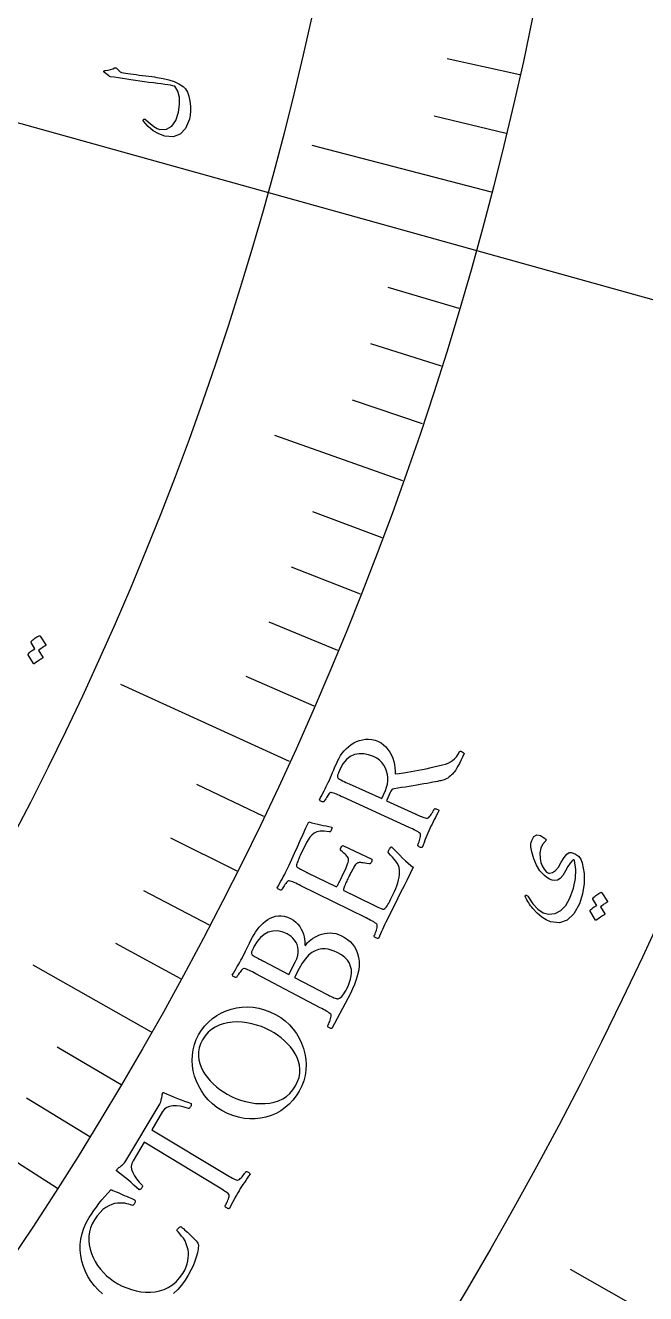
# Model space of a CAD drawing. Header units: millimetres. Extents: x -83 to 83, y -82 to 91.
# Drawn here: x 46.43 to 56.37, y -31.64 to -11.32 of the extents above; entities that cross this region are included whole.
import ezdxf

# ---------------------------------------------------------------- set-up
doc = ezdxf.new("R2010")
doc.units = ezdxf.units.MM
for name, color, linetype in [('CUT_OUTER', 1, 'Continuous'), ('ENGRAVE', 7, 'Continuous'), ('ENGRAVE_FINE', 8, 'Continuous'), ('TEXT', 5, 'Continuous')]:
    doc.layers.add(name, color=color, linetype=linetype)

msp = doc.modelspace()

# ---------------------------------------------------------------- linework, layer by layer
at = {"layer": 'CUT_OUTER'}
msp.add_arc((0, 0), 82.5, 179.648438, 0, dxfattribs=at)
at = {"layer": 'ENGRAVE'}
for points in [[(53.649, -14.9294), (44.1114, -12.2753)], [(53.9001, -13.9957), (51.0254, -13.2492)], [(63.1866, -17.5835), (53.649, -14.9294)], [(52.4818, -18.6215), (50.4292, -17.8932)], [(50.6618, -23.1188), (47.9599, -21.8858)], [(48.451, -27.4517), (46.5561, -26.378)], [(57.0646, -32.332), (55.1696, -31.2583)]]:
    msp.add_lwpolyline(points, dxfattribs=at)
for radius in [80.85, 80.85, 78.6844, 74.6625, 74.6625, 71.4862, 65.5875, 65.5875, 62.1225, 55.6875, 55.6875, 52.2225]:
    msp.add_circle((0, 0), radius, dxfattribs=at)
at = {"layer": 'ENGRAVE_FINE'}
for points in [[(54.3532, -12.1174), (53.1936, -11.8589)], [(54.1348, -13.0582), (52.98, -12.7797)], [(53.3815, -15.8591), (52.2427, -15.5208)], [(53.0978, -16.7846), (51.965, -16.4265)], [(52.7979, -17.7055), (51.6715, -17.3277)], [(52.1496, -19.5324), (51.0371, -19.1157)], [(51.8015, -20.4379), (50.6964, -20.0018)], [(51.4374, -21.3376), (50.3401, -20.8824)], [(51.0575, -22.2313), (49.9682, -21.7571)], [(50.2505, -23.9996), (49.1785, -23.4876)], [(49.8237, -24.8736), (48.7608, -24.343)], [(49.3814, -25.7405), (48.3279, -25.1914)], [(48.9238, -26.5999), (47.8801, -26.0325)], [(47.9632, -28.2954), (46.94, -27.6918)], [(47.4604, -29.1309), (46.4479, -28.5095)], [(46.9427, -29.9579), (45.9413, -29.3188)]]:
    msp.add_lwpolyline(points, dxfattribs=at)
at = {"layer": 'TEXT'}
for points in [[(47.6969, -12.0805), (47.6922, -12.076), (47.6892, -12.0711), (47.6881, -12.0656), (47.6887, -12.0597), (47.6912, -12.0542), (47.6955, -12.0501), (47.7016, -12.0474), (47.7095, -12.0461), (47.7551, -12.0401), (47.7953, -12.0315), (47.8301, -12.0203), (47.8596, -12.0066), (47.8699, -12.003), (47.8805, -12.0038), (47.8914, -12.0093), (47.9026, -12.0193), (47.9077, -12.0252), (47.9126, -12.0308), (47.9174, -12.0361), (47.922, -12.0412), (47.9264, -12.0459), (47.9303, -12.0503), (47.9338, -12.0544), (47.937, -12.0582), (47.9428, -12.0646), (47.9503, -12.07), (47.9595, -12.0745), (47.9704, -12.0779), (48.0022, -12.0837), (48.0369, -12.0894), (48.0746, -12.0953), (48.1154, -12.1011), (48.1591, -12.1071), (48.2057, -12.1134), (48.2553, -12.1199), (48.3078, -12.1267), (48.3603, -12.1327), (48.4097, -12.1387), (48.4558, -12.1447), (48.4986, -12.1507), (48.5383, -12.1566), (48.5751, -12.1624), (48.6089, -12.1681), (48.6398, -12.1736), (48.7302, -12.1937), (48.8134, -12.2223), (48.8894, -12.2595), (48.9582, -12.3054), (48.996, -12.3428), (49.0267, -12.3937), (49.0504, -12.4581), (49.0669, -12.536), (49.076, -12.6183), (49.0778, -12.694), (49.0723, -12.7629), (49.0595, -12.8252), (48.9982, -12.9733), (48.9116, -13.0679), (48.8001, -13.1089), (48.6638, -13.0964), (48.5689, -13.0624), (48.4807, -13.0115), (48.3992, -12.9437), (48.3243, -12.8591), (48.3202, -12.8531), (48.3182, -12.8474), (48.3183, -12.8421), (48.3205, -12.837), (48.3241, -12.832), (48.3281, -12.8285), (48.3323, -12.8265), (48.3369, -12.826), (48.3434, -12.8266), (48.3493, -12.8284), (48.3546, -12.8315), (48.3594, -12.8358), (48.4289, -12.8984), (48.4898, -12.9451), (48.5422, -12.9758), (48.5861, -12.9906), (48.6903, -12.9861), (48.7748, -12.9388), (48.8395, -12.8486), (48.8841, -12.7155), (48.9025, -12.5898), (48.8986, -12.478), (48.8724, -12.3803), (48.824, -12.2967), (48.7921, -12.2901), (48.7546, -12.2833), (48.7116, -12.2761), (48.663, -12.2686), (48.6087, -12.2608), (48.5485, -12.2529), (48.4825, -12.2448), (48.4107, -12.2365), (48.3368, -12.2271), (48.2642, -12.2176), (48.1928, -12.2078), (48.1226, -12.1979), (48.0538, -12.1876), (47.9862, -12.177), (47.9199, -12.166), (47.855, -12.1546), (47.7918, -12.1461), (47.7849, -12.1439), (47.7786, -12.1413), (47.7729, -12.1381), (47.7678, -12.1343)], [(46.5203, -21.2101), (46.5192, -21.207), (46.5193, -21.2034), (46.5206, -21.1993), (46.5232, -21.1948), (46.5372, -21.1806), (46.5516, -21.1673), (46.5663, -21.1548), (46.5815, -21.1431), (46.5972, -21.1322), (46.6136, -21.122), (46.6307, -21.1125), (46.6484, -21.1037), (46.6532, -21.1026), (46.6574, -21.1031), (46.6612, -21.1052), (46.6645, -21.1089), (46.7558, -21.2505), (46.7564, -21.2535), (46.7549, -21.2569), (46.7512, -21.2605), (46.7453, -21.2645), (46.7404, -21.2669), (46.7333, -21.2711), (46.724, -21.2772), (46.7124, -21.2851), (46.6984, -21.2949), (46.6818, -21.3067), (46.6626, -21.3205), (46.6409, -21.3362), (46.7107, -21.4477), (46.7124, -21.4522), (46.7113, -21.4564), (46.7076, -21.4604), (46.7011, -21.4643), (46.6954, -21.4676), (46.6868, -21.4729), (46.6752, -21.4803), (46.6606, -21.4897), (46.643, -21.5013), (46.6221, -21.5154), (46.5981, -21.532), (46.5708, -21.551), (46.567, -21.5525), (46.5639, -21.5525), (46.5615, -21.551), (46.5599, -21.548), (46.4754, -21.4065), (46.4743, -21.4034), (46.4744, -21.3998), (46.4758, -21.3957), (46.4784, -21.3911), (46.4896, -21.3788), (46.5014, -21.3673), (46.5137, -21.3565), (46.5266, -21.3465), (46.5399, -21.3372), (46.5535, -21.3285), (46.5675, -21.3206), (46.5818, -21.3133)], [(51.4377, -23.1026), (51.4581, -23.062), (51.4822, -23.0222), (51.51, -22.9834), (51.5417, -22.9455), (51.5764, -22.9096), (51.6135, -22.8768), (51.653, -22.8471), (51.6949, -22.8204), (51.739, -22.7978), (51.7847, -22.7803), (51.8323, -22.7678), (51.8817, -22.7603), (51.9323, -22.7589), (51.9839, -22.7646), (52.0363, -22.7774), (52.0896, -22.7974), (52.1328, -22.8199), (52.1726, -22.8484), (52.209, -22.8827), (52.2421, -22.923), (52.2714, -22.9674), (52.2966, -23.0142), (52.3177, -23.0634), (52.3346, -23.1149), (52.3471, -23.1672), (52.3546, -23.2182), (52.3573, -23.2681), (52.3552, -23.3168), (52.4235, -23.308), (52.4893, -23.2988), (52.5526, -23.2892), (52.6134, -23.2792), (52.673, -23.2686), (52.7327, -23.2572), (52.7926, -23.245), (52.8525, -23.2321), (52.9142, -23.2183), (52.9791, -23.2035), (53.0473, -23.1878), (53.1187, -23.1711), (53.1643, -23.1582), (53.206, -23.1421), (53.2437, -23.1229), (53.2773, -23.1006), (53.3083, -23.0735), (53.3379, -23.0398), (53.3661, -22.9996), (53.3929, -22.9528), (53.401, -22.9513), (53.4104, -22.9527), (53.4213, -22.957), (53.4336, -22.9642), (53.4453, -22.972), (53.4541, -22.9783), (53.4603, -22.9831), (53.4637, -22.9863), (53.4369, -23.0468), (53.4113, -23.1015), (53.3868, -23.1503), (53.3635, -23.1933), (53.3417, -23.2305), (53.3219, -23.2617), (53.3041, -23.2871), (53.2882, -23.3066), (53.2762, -23.3182), (53.2615, -23.3318), (53.2443, -23.3473), (53.2246, -23.3648), (53.2014, -23.3821), (53.1741, -23.3972), (53.1426, -23.4101), (53.1069, -23.4207), (53.0901, -23.4244), (53.0672, -23.4293), (53.038, -23.4352), (53.0027, -23.4422), (52.9622, -23.45), (52.9176, -23.4583), (52.869, -23.467), (52.8164, -23.4762), (52.7608, -23.4858), (52.7034, -23.4956), (52.6441, -23.5057), (52.583, -23.516), (52.5213, -23.5262), (52.4604, -23.536), (52.4002, -23.5452), (52.3408, -23.554), (52.3219, -23.5603), (52.3048, -23.5728), (52.2895, -23.5914), (52.276, -23.6162), (52.2175, -23.7453), (52.6804, -23.9559), (52.6842, -23.9576), (52.688, -23.9593), (52.6919, -23.9611), (52.6957, -23.9628), (52.6995, -23.9645), (52.7033, -23.9663), (52.7071, -23.968), (52.7109, -23.9697), (52.7346, -23.9804), (52.7572, -23.9904), (52.7787, -23.9997), (52.7993, -24.0084), (52.8186, -24.0159), (52.8365, -24.0218), (52.8531, -24.0262), (52.8682, -24.0289), (52.8765, -24.0272), (52.8861, -24.0216), (52.8972, -24.0119), (52.9097, -23.9983), (52.9227, -23.9822), (52.9352, -23.965), (52.9471, -23.9469), (52.9586, -23.9277), (52.9688, -23.9095), (52.9771, -23.8943), (52.9834, -23.8821), (52.9879, -23.8729), (52.9955, -23.8722), (53.0046, -23.8732), (53.0153, -23.8758), (53.0276, -23.88), (53.0393, -23.8854), (53.0485, -23.8914), (53.0551, -23.8979), (53.0592, -23.9051), (53.0395, -23.9421), (53.0203, -23.9784), (53.0017, -24.014), (52.9835, -24.0488), (52.9657, -24.0836), (52.9481, -24.119), (52.9307, -24.1552), (52.9136, -24.192), (52.8974, -24.2282), (52.8814, -24.2649), (52.8658, -24.3021), (52.8504, -24.3398), (52.8352, -24.378), (52.82, -24.4166), (52.8048, -24.4556), (52.7895, -24.4949), (52.7814, -24.4965), (52.7721, -24.4958), (52.7616, -24.4928), (52.7499, -24.4874), (52.7386, -24.4809), (52.7296, -24.4745), (52.7229, -24.4682), (52.7185, -24.462), (52.7226, -24.4526), (52.7276, -24.4398), (52.7337, -24.4236), (52.7408, -24.404), (52.7478, -24.3827), (52.7538, -24.3616), (52.7588, -24.3405), (52.7628, -24.3196), (52.7651, -24.3008), (52.7651, -24.2862), (52.7628, -24.2757), (52.7582, -24.2695), (52.744, -24.2574), (52.727, -24.2454), (52.7073, -24.2336), (52.6848, -24.2218), (52.6605, -24.2099), (52.6351, -24.1978), (52.6087, -24.1853), (52.5813, -24.1726), (51.5214, -23.6884), (51.4939, -23.6758), (51.467, -23.6638), (51.4409, -23.6522), (51.4155, -23.6412), (51.3914, -23.6316), (51.3692, -23.6241), (51.3488, -23.6188), (51.3304, -23.6156), (51.3217, -23.6157), (51.312, -23.6204), (51.3014, -23.6297), (51.2898, -23.6437), (51.2778, -23.6602), (51.2662, -23.6772), (51.2549, -23.6948), (51.2439, -23.7129), (51.234, -23.7299), (51.226, -23.7442), (51.2198, -23.7557), (51.2154, -23.7645), (51.2078, -23.7651), (51.1987, -23.764), (51.1881, -23.7612), (51.1759, -23.7567), (51.1642, -23.7512), (51.1551, -23.7452), (51.1485, -23.7386), (51.1444, -23.7316), (51.1629, -23.6953), (51.1813, -23.6595), (51.1996, -23.6242), (51.2178, -23.5894), (51.2357, -23.5549), (51.2531, -23.5203), (51.2698, -23.4856), (51.286, -23.4509), (51.3027, -23.4141), (51.3196, -23.3757), (51.3368, -23.3358), (51.3543, -23.2943), (51.3727, -23.2506), (51.3928, -23.2041), (51.4145, -23.1548), (51.4377, -23.1026)], [(52.0116, -23.0371), (51.9311, -23.0079), (51.8532, -22.9928), (51.7778, -22.9918), (51.7049, -23.0047), (51.6367, -23.0348), (51.575, -23.0851), (51.5198, -23.1557), (51.471, -23.2466), (51.4654, -23.2593), (51.4588, -23.2752), (51.4512, -23.2942), (51.4425, -23.3163), (51.4354, -23.3379), (51.4323, -23.3556), (51.4334, -23.3693), (51.4385, -23.3791), (51.4499, -23.3897), (51.4658, -23.4009), (51.4862, -23.4129), (51.511, -23.4256), (51.5382, -23.4386), (51.5656, -23.4516), (51.5932, -23.4644), (51.6211, -23.4772), (52.1411, -23.7106), (52.2007, -23.5792), (52.2194, -23.5304), (52.2319, -23.4802), (52.2383, -23.4286), (52.2386, -23.3757), (52.2327, -23.323), (52.2205, -23.2723), (52.202, -23.2237), (52.1773, -23.177), (52.146, -23.134), (52.108, -23.0963), (52.0632, -23.064), (52.0116, -23.0371)], [(50.6164, -24.8632), (50.6585, -24.7762), (50.7016, -24.6843), (50.7456, -24.5876), (50.7906, -24.4861), (50.8362, -24.3829), (50.8819, -24.2813), (50.9277, -24.1814), (50.9737, -24.083), (51.0226, -24.098), (51.0701, -24.1112), (51.1161, -24.1225), (51.1607, -24.132), (51.2048, -24.1408), (51.2494, -24.1503), (51.2945, -24.1603), (51.3401, -24.171), (51.3421, -24.1809), (51.3416, -24.1922), (51.3385, -24.205), (51.3328, -24.2192), (51.3249, -24.233), (51.3166, -24.242), (51.3078, -24.2462), (51.2986, -24.2457), (51.2205, -24.2355), (51.1541, -24.2358), (51.0994, -24.2464), (51.0564, -24.2675), (51.0209, -24.2965), (50.989, -24.331), (50.9606, -24.3709), (50.9358, -24.4163), (50.836, -24.6234), (50.8318, -24.6324), (50.8262, -24.6445), (50.8192, -24.6598), (50.811, -24.6782), (50.8024, -24.698), (50.7946, -24.7174), (50.7876, -24.7364), (50.7813, -24.7551), (50.7768, -24.7719), (50.775, -24.7855), (50.776, -24.7959), (50.7797, -24.803), (50.7916, -24.8129), (50.8057, -24.823), (50.8221, -24.8332), (50.8408, -24.8435), (50.8607, -24.854), (50.8811, -24.8644), (50.9019, -24.8748), (50.923, -24.8853), (50.9313, -24.8893), (50.9387, -24.8929), (50.9451, -24.8961), (50.9506, -24.8988), (51.4076, -25.1221), (51.4131, -25.1223), (51.4197, -25.1179), (51.4273, -25.1091), (51.4359, -25.0958), (51.4452, -25.0797), (51.4545, -25.0624), (51.464, -25.0441), (51.4737, -25.0247), (51.5353, -24.8974), (51.555, -24.856), (51.5716, -24.8191), (51.5852, -24.7867), (51.5959, -24.7588), (51.6035, -24.7345), (51.6079, -24.7127), (51.6092, -24.6934), (51.6073, -24.6767), (51.6025, -24.6613), (51.5948, -24.6461), (51.5844, -24.6312), (51.5711, -24.6164), (51.5549, -24.6008), (51.5357, -24.5834), (51.5136, -24.5642), (51.4884, -24.5432), (51.4821, -24.5364), (51.4799, -24.5269), (51.4816, -24.5148), (51.4873, -24.4999), (51.4947, -24.4864), (51.5027, -24.4758), (51.5111, -24.4682), (51.5201, -24.4635), (51.9846, -24.684), (51.986, -24.6924), (51.985, -24.7027), (51.9815, -24.7149), (51.9755, -24.7291), (51.9679, -24.7423), (51.9594, -24.7515), (51.9501, -24.7569), (51.9399, -24.7584), (51.903, -24.7512), (51.8714, -24.7455), (51.845, -24.7413), (51.8239, -24.7386), (51.8068, -24.7372), (51.7924, -24.7367), (51.7806, -24.737), (51.7715, -24.7382), (51.7638, -24.7403), (51.7564, -24.743), (51.7493, -24.7464), (51.7424, -24.7505), (51.7338, -24.7566), (51.724, -24.7671), (51.713, -24.7821), (51.7009, -24.8015), (51.6881, -24.8238), (51.6751, -24.8473), (51.6618, -24.872), (51.6483, -24.898), (51.635, -24.9242), (51.6222, -24.9498), (51.6099, -24.9746), (51.5981, -24.9987), (51.59, -25.0155), (51.5816, -25.0335), (51.5728, -25.0527), (51.5636, -25.073), (51.5547, -25.0933), (51.5468, -25.1124), (51.5398, -25.1302), (51.5339, -25.1467), (51.5299, -25.161), (51.5289, -25.1721), (51.5308, -25.18), (51.5356, -25.1846), (52.0026, -25.4128), (52.0054, -25.4142), (52.0089, -25.4159), (52.0129, -25.4179), (52.0176, -25.4202), (52.0365, -25.4293), (52.058, -25.4395), (52.082, -25.4508), (52.1086, -25.4631), (52.1339, -25.4739), (52.1536, -25.4808), (52.168, -25.4836), (52.177, -25.4824), (52.1914, -25.4729), (52.2048, -25.4611), (52.2172, -25.4471), (52.2285, -25.4308), (52.2404, -25.4107), (52.2543, -25.385), (52.2702, -25.354), (52.2882, -25.3174), (52.3458, -25.1983), (52.3659, -25.1535), (52.3837, -25.108), (52.3991, -25.0617), (52.4121, -25.0147), (52.4218, -24.9691), (52.4275, -24.927), (52.4292, -24.8885), (52.4268, -24.8535), (52.4203, -24.8166), (52.4083, -24.781), (52.3907, -24.7467), (52.3678, -24.7137), (52.3413, -24.6813), (52.3132, -24.6485), (52.2835, -24.6154), (52.2523, -24.5819), (52.2476, -24.5747), (52.2463, -24.5651), (52.2483, -24.5534), (52.2538, -24.5393), (52.2645, -24.5189), (52.2754, -24.5031), (52.2864, -24.492), (52.2975, -24.4856), (52.3404, -24.5278), (52.3845, -24.5716), (52.4297, -24.617), (52.4762, -24.6639), (52.522, -24.7089), (52.5654, -24.7483), (52.6065, -24.7821), (52.6451, -24.8103), (52.5973, -24.9107), (52.5488, -25.0104), (52.4996, -25.1094), (52.4498, -25.2077), (52.3983, -25.3089), (52.3442, -25.4166), (52.2874, -25.5308), (52.2279, -25.6516), (52.2075, -25.6936), (52.1887, -25.7336), (52.1714, -25.7717), (52.1556, -25.8077), (52.1402, -25.843), (52.124, -25.8786), (52.1069, -25.9146), (52.0891, -25.951), (52.081, -25.9524), (52.0717, -25.9514), (52.0613, -25.9481), (52.0497, -25.9424), (52.0386, -25.9356), (52.0299, -25.929), (52.0233, -25.9225), (52.0191, -25.9161), (52.0234, -25.9069), (52.0288, -25.8942), (52.0353, -25.8782), (52.0429, -25.8588), (52.0506, -25.8377), (52.0572, -25.8167), (52.0628, -25.7958), (52.0673, -25.775), (52.0702, -25.7563), (52.0706, -25.7417), (52.0685, -25.7312), (52.0641, -25.7248), (52.0502, -25.7123), (52.0336, -25.6999), (52.0142, -25.6875), (51.9921, -25.6751), (51.9681, -25.6625), (51.943, -25.6497), (51.917, -25.6365), (51.8899, -25.6231), (50.8451, -25.1072), (50.8179, -25.0938), (50.7914, -25.081), (50.7656, -25.0688), (50.7406, -25.057), (50.7167, -25.0467), (50.6947, -25.0386), (50.6745, -25.0328), (50.6562, -25.0291), (50.6475, -25.0289), (50.6377, -25.0334), (50.6268, -25.0424), (50.6148, -25.056), (50.6024, -25.0723), (50.5902, -25.0892), (50.5782, -25.1069), (50.5665, -25.1252), (50.5559, -25.1424), (50.5472, -25.1569), (50.5406, -25.1684), (50.5359, -25.1772), (50.5283, -25.1775), (50.5193, -25.1762), (50.5087, -25.1731), (50.4966, -25.1683), (50.4851, -25.1625), (50.4761, -25.1562), (50.4697, -25.1495), (50.4659, -25.1423), (50.4854, -25.1064), (50.5049, -25.0709), (50.5244, -25.0358), (50.5438, -25.001), (50.5629, -24.9665), (50.5814, -24.932), (50.5992, -24.8976), (50.6164, -24.8632)], [(54.7625, -24.4001), (54.7196, -24.4468), (54.6915, -24.5077), (54.6781, -24.5828), (54.6793, -24.6723), (54.691, -24.734), (54.7126, -24.7909), (54.744, -24.8428), (54.7853, -24.8898), (54.7946, -24.8969), (54.8053, -24.902), (54.8174, -24.9052), (54.8309, -24.9065), (54.8794, -24.8959), (54.9273, -24.8631), (54.9745, -24.8078), (55.021, -24.7301), (55.0659, -24.653), (55.1079, -24.6011), (55.1469, -24.5745), (55.183, -24.5732), (55.2459, -24.5992), (55.2957, -24.6362), (55.3325, -24.684), (55.3562, -24.7428), (55.3854, -24.9092), (55.3875, -25.074), (55.3628, -25.2369), (55.311, -25.3978), (55.2228, -25.5591), (55.1157, -25.6604), (54.99, -25.702), (54.8458, -25.6837), (54.7759, -25.6539), (54.7059, -25.609), (54.6358, -25.549), (54.5654, -25.4742), (54.5469, -25.451), (54.5294, -25.4278), (54.5129, -25.4048), (54.4974, -25.3818), (54.4829, -25.3588), (54.4691, -25.3356), (54.4563, -25.3121), (54.4443, -25.2884), (54.4402, -25.2767), (54.4404, -25.2681), (54.4448, -25.2625), (54.4535, -25.2598), (54.4625, -25.2603), (54.4705, -25.2631), (54.4773, -25.2682), (54.4831, -25.2756), (54.5628, -25.3971), (54.6445, -25.4853), (54.7283, -25.5402), (54.8145, -25.5615), (54.9209, -25.5503), (55.0137, -25.5042), (55.0928, -25.423), (55.158, -25.3069), (55.2166, -25.1466), (55.2484, -24.9929), (55.2535, -24.8459), (55.232, -24.7058), (55.229, -24.6966), (55.2241, -24.6915), (55.2174, -24.6904), (55.2089, -24.6934), (55.1876, -24.7114), (55.1604, -24.7471), (55.1273, -24.8003), (55.0882, -24.8712), (55.0453, -24.9418), (55.0023, -24.991), (54.9592, -25.0188), (54.9161, -25.0252), (54.8724, -25.0174), (54.8302, -25.0014), (54.7893, -24.9774), (54.7498, -24.9453), (54.6789, -24.8674), (54.6216, -24.7782), (54.5778, -24.6777), (54.5474, -24.566), (54.5412, -24.5372), (54.5368, -24.51), (54.5343, -24.4843), (54.5336, -24.4603), (54.5346, -24.4379), (54.5371, -24.4172), (54.5411, -24.3982), (54.5467, -24.381), (54.5815, -24.3192), (54.6275, -24.2923), (54.6847, -24.3003), (54.7532, -24.3432), (54.7694, -24.3598), (54.7764, -24.3748), (54.7741, -24.3883), (54.7625, -24.4001)], [(55.5268, -25.3201), (55.5257, -25.317), (55.5258, -25.3134), (55.5272, -25.3094), (55.5297, -25.3048), (55.5437, -25.2908), (55.558, -25.2775), (55.5728, -25.265), (55.5879, -25.2534), (55.6036, -25.2426), (55.62, -25.2324), (55.637, -25.2229), (55.6548, -25.2142), (55.6595, -25.2131), (55.6638, -25.2136), (55.6676, -25.2157), (55.6709, -25.2194), (55.7622, -25.3607), (55.7629, -25.3638), (55.7613, -25.3671), (55.7576, -25.3708), (55.7517, -25.3747), (55.7469, -25.3771), (55.7398, -25.3813), (55.7305, -25.3873), (55.7189, -25.3952), (55.7049, -25.405), (55.6883, -25.4167), (55.6692, -25.4304), (55.6475, -25.446), (55.7175, -25.5573), (55.7191, -25.5617), (55.7181, -25.566), (55.7143, -25.57), (55.7078, -25.5738), (55.7022, -25.5771), (55.6936, -25.5824), (55.6821, -25.5898), (55.6675, -25.5991), (55.6499, -25.6107), (55.629, -25.6248), (55.605, -25.6413), (55.5778, -25.6602), (55.5741, -25.6617), (55.571, -25.6617), (55.5686, -25.6602), (55.5669, -25.6572), (55.4822, -25.516), (55.4811, -25.5129), (55.4812, -25.5093), (55.4826, -25.5052), (55.4852, -25.5007), (55.4964, -25.4884), (55.5081, -25.4769), (55.5204, -25.4662), (55.5333, -25.4562), (55.5466, -25.4469), (55.5602, -25.4383), (55.5741, -25.4304), (55.5884, -25.4231)], [(50.0724, -25.9292), (50.0945, -25.8895), (50.1191, -25.8503), (50.1464, -25.8117), (50.1762, -25.7737), (50.2083, -25.7375), (50.2423, -25.7046), (50.278, -25.6749), (50.3157, -25.6484), (50.3552, -25.6261), (50.3965, -25.6089), (50.4397, -25.5968), (50.4849, -25.5899), (50.5317, -25.5895), (50.5801, -25.5967), (50.6301, -25.6116), (50.6817, -25.6342), (50.7254, -25.6597), (50.7642, -25.6894), (50.798, -25.7234), (50.827, -25.7618), (50.8512, -25.8024), (50.8711, -25.8431), (50.8866, -25.8839), (50.8977, -25.9249), (50.9052, -25.9639), (50.91, -25.9991), (50.912, -26.0304), (50.9114, -26.0578), (50.9124, -26.0619), (50.9145, -26.0641), (50.9174, -26.0644), (50.9213, -26.0629), (50.936, -26.0412), (50.9546, -26.0192), (50.9774, -25.997), (51.0041, -25.9744), (51.0344, -25.9526), (51.0675, -25.9323), (51.1035, -25.9137), (51.1423, -25.8967), (51.1833, -25.8825), (51.2255, -25.8722), (51.2691, -25.8659), (51.3141, -25.8635), (51.3596, -25.866), (51.4049, -25.8742), (51.4501, -25.8881), (51.4951, -25.9079), (51.5454, -25.936), (51.5916, -25.9678), (51.6337, -26.0031), (51.6715, -26.0421), (51.7046, -26.0858), (51.7325, -26.1354), (51.755, -26.1907), (51.7721, -26.2519), (51.7815, -26.3162), (51.7818, -26.3847), (51.7731, -26.4573), (51.7553, -26.5341), (51.7313, -26.6119), (51.7042, -26.6877), (51.6738, -26.7614), (51.6402, -26.8332), (51.3446, -27.3946), (51.3365, -27.3957), (51.3272, -27.3945), (51.3169, -27.3909), (51.3055, -27.3849), (51.2946, -27.3778), (51.286, -27.3709), (51.2797, -27.3642), (51.2756, -27.3577), (51.2802, -27.3486), (51.2859, -27.3361), (51.2929, -27.3203), (51.301, -27.3011), (51.3092, -27.2803), (51.3164, -27.2595), (51.3226, -27.2387), (51.3277, -27.218), (51.3311, -27.1994), (51.3319, -27.1848), (51.3302, -27.1743), (51.3259, -27.1677), (51.3124, -27.1549), (51.2961, -27.142), (51.2771, -27.129), (51.2553, -27.116), (51.2316, -27.1028), (51.207, -27.0893), (51.1813, -27.0754), (51.1547, -27.0612), (50.1247, -26.5163), (50.0978, -26.5022), (50.0717, -26.4887), (50.0463, -26.4757), (50.0215, -26.4633), (49.998, -26.4523), (49.9762, -26.4436), (49.9562, -26.4372), (49.938, -26.433), (49.9293, -26.4326), (49.9194, -26.4368), (49.9082, -26.4455), (49.8959, -26.4588), (49.883, -26.4747), (49.8703, -26.4913), (49.8578, -26.5086), (49.8456, -26.5266), (49.8345, -26.5435), (49.8255, -26.5577), (49.8185, -26.5691), (49.8136, -26.5777), (49.806, -26.5778), (49.797, -26.5762), (49.7865, -26.5728), (49.7746, -26.5677), (49.7632, -26.5616), (49.7544, -26.5551), (49.7482, -26.5482), (49.7446, -26.5409), (49.7651, -26.5056), (49.7856, -26.4706), (49.806, -26.436), (49.8264, -26.4018), (49.8465, -26.3678), (49.8659, -26.3339), (49.8847, -26.2999), (49.9029, -26.2661), (49.9215, -26.2303), (49.9404, -26.1932), (49.9596, -26.1546), (49.9791, -26.1147), (49.9996, -26.0727), (50.0221, -26.0277), (50.0463, -25.9799), (50.0724, -25.9292)], [(50.6518, -26.5288), (50.7555, -26.3297), (50.7796, -26.2769), (50.7956, -26.2265), (50.8036, -26.1786), (50.8036, -26.1332), (50.7969, -26.0906), (50.785, -26.051), (50.7678, -26.0143), (50.7453, -25.9806), (50.719, -25.9501), (50.6902, -25.9233), (50.659, -25.9001), (50.6254, -25.8805), (50.5459, -25.8479), (50.4691, -25.8326), (50.3949, -25.8346), (50.3235, -25.8539), (50.2568, -25.8887), (50.197, -25.937), (50.1439, -25.9991), (50.0976, -26.0748), (50.0913, -26.0872), (50.0838, -26.1027), (50.0752, -26.1212), (50.0653, -26.1428), (50.057, -26.164), (50.0529, -26.1815), (50.0532, -26.1953), (50.0578, -26.2053), (50.0674, -26.2145), (50.0802, -26.2244), (50.0961, -26.2349), (50.1153, -26.2462), (50.1363, -26.2579), (50.1581, -26.2698), (50.1806, -26.2819), (50.2038, -26.2941), (50.2085, -26.2966), (50.213, -26.299), (50.2172, -26.3011), (50.2211, -26.3032), (50.2248, -26.3051), (50.2285, -26.3071), (50.2322, -26.309), (50.2359, -26.3109)], [(50.7434, -26.5767), (51.2682, -26.8516), (51.278, -26.8566), (51.2903, -26.8628), (51.305, -26.87), (51.322, -26.8782), (51.3402, -26.8866), (51.3581, -26.8943), (51.3759, -26.9013), (51.3934, -26.9076), (51.4095, -26.9127), (51.4229, -26.916), (51.4338, -26.9175), (51.442, -26.9172), (51.4633, -26.9092), (51.4832, -26.8971), (51.5018, -26.8809), (51.5189, -26.8605), (51.5354, -26.8367), (51.5522, -26.8101), (51.5693, -26.7806), (51.5867, -26.7482), (51.6088, -26.7013), (51.6273, -26.6531), (51.642, -26.6036), (51.653, -26.5528), (51.6581, -26.5015), (51.6548, -26.4506), (51.6433, -26.4), (51.6236, -26.3498), (51.5935, -26.3013), (51.551, -26.2561), (51.4961, -26.214), (51.4288, -26.175), (51.382, -26.1539), (51.3338, -26.1376), (51.2841, -26.126), (51.233, -26.1191), (51.181, -26.1195), (51.1285, -26.1295), (51.0756, -26.1492), (51.0222, -26.1785), (50.9693, -26.22), (50.9179, -26.2759), (50.8678, -26.3465), (50.8192, -26.4315)], [(49.2073, -27.4956), (49.2536, -27.4212), (49.3058, -27.3531), (49.3641, -27.2911), (49.4284, -27.2354), (49.4977, -27.1864), (49.571, -27.1447), (49.6484, -27.1104), (49.7298, -27.0835), (49.8143, -27.0643), (49.9006, -27.0532), (49.9888, -27.0502), (50.0789, -27.0553), (50.1698, -27.0694), (50.2605, -27.0933), (50.3508, -27.1269), (50.4407, -27.1703), (50.522, -27.2192), (50.5962, -27.2743), (50.6632, -27.3356), (50.723, -27.4033), (50.7755, -27.4759), (50.8205, -27.5519), (50.8581, -27.6314), (50.8881, -27.7143), (50.9102, -27.7994), (50.9236, -27.8854), (50.9286, -27.9723), (50.925, -28.06), (50.9125, -28.1472), (50.8908, -28.2323), (50.8598, -28.3155), (50.8197, -28.3966), (50.7725, -28.4723), (50.7191, -28.5418), (50.6593, -28.6051), (50.5933, -28.6622), (50.5223, -28.7122), (50.4474, -28.7542), (50.3688, -28.7882), (50.2863, -28.8143), (50.2012, -28.8321), (50.1145, -28.8414), (50.0262, -28.8421), (49.9363, -28.8343), (49.8461, -28.8175), (49.7568, -28.791), (49.6685, -28.7549), (49.581, -28.7093), (49.5011, -28.658), (49.4282, -28.6008), (49.3624, -28.5378), (49.3035, -28.4689), (49.2519, -28.3957), (49.2078, -28.3196), (49.1712, -28.2405), (49.142, -28.1586), (49.1206, -28.0749), (49.1076, -27.9905), (49.103, -27.9056), (49.1066, -27.8199), (49.1187, -27.7352), (49.1395, -27.6529), (49.169, -27.5731), (49.2073, -27.4956)], [(49.2691, -27.574), (49.2374, -27.6393), (49.2157, -27.7041), (49.2041, -27.7682), (49.2026, -27.8318), (49.2096, -27.8944), (49.2238, -27.9553), (49.245, -28.0146), (49.2733, -28.0723), (49.3077, -28.1281), (49.3469, -28.1816), (49.3911, -28.2328), (49.4401, -28.2817), (49.4927, -28.3278), (49.5471, -28.3704), (49.6036, -28.4096), (49.662, -28.4454), (49.7324, -28.4826), (49.8053, -28.515), (49.8807, -28.5427), (49.9587, -28.5655), (50.0377, -28.5828), (50.1162, -28.594), (50.1942, -28.5989), (50.2717, -28.5976), (50.3473, -28.5895), (50.4197, -28.5739), (50.4888, -28.551), (50.5546, -28.5206), (50.6156, -28.4821), (50.6704, -28.4345), (50.7189, -28.3778), (50.7612, -28.3122), (50.7938, -28.2449), (50.816, -28.1784), (50.828, -28.1126), (50.8297, -28.0477), (50.8225, -27.9839), (50.8078, -27.9216), (50.7856, -27.861), (50.7559, -27.802), (50.72, -27.7451), (50.6792, -27.691), (50.6336, -27.6396), (50.583, -27.591), (50.5291, -27.5456), (50.4733, -27.5039), (50.4159, -27.4657), (50.3566, -27.4312), (50.2856, -27.3955), (50.2122, -27.3648), (50.1367, -27.3388), (50.0588, -27.3177), (49.9802, -27.3021), (49.9022, -27.2927), (49.8248, -27.2894), (49.7479, -27.2922), (49.6732, -27.3015), (49.602, -27.3177), (49.5343, -27.3409), (49.47, -27.3709), (49.4106, -27.4088), (49.3574, -27.4552), (49.3102, -27.5103), (49.2691, -27.574)], [(48.5763, -28.6232), (48.5844, -28.6076), (48.5923, -28.589), (48.5999, -28.5675), (48.6072, -28.5431), (48.6136, -28.5188), (48.6185, -28.4975), (48.622, -28.4794), (48.6241, -28.4644), (48.625, -28.4533), (48.6262, -28.4443), (48.6278, -28.4375), (48.6297, -28.4329), (48.6321, -28.4294), (48.6353, -28.4259), (48.6393, -28.4225), (48.6441, -28.4192), (48.7015, -28.4445), (48.7583, -28.4689), (48.8144, -28.4922), (48.8699, -28.5146), (48.9248, -28.536), (48.979, -28.5564), (49.0326, -28.5758), (49.0855, -28.5942), (49.0865, -28.5985), (49.0872, -28.6039), (49.0876, -28.6103), (49.0879, -28.6179), (49.0873, -28.6259), (49.0851, -28.6338), (49.0814, -28.6415), (49.0761, -28.6492), (49.0684, -28.6607), (49.0606, -28.6689), (49.0526, -28.6738), (49.0446, -28.6755), (48.9776, -28.6548), (48.9134, -28.6409), (48.8522, -28.6339), (48.7938, -28.6336), (48.7408, -28.6418), (48.6956, -28.6601), (48.6582, -28.6885), (48.6286, -28.727), (48.4551, -29.0187), (49.6489, -29.7337), (49.6749, -29.7491), (49.7001, -29.7639), (49.7244, -29.778), (49.7479, -29.7914), (49.7703, -29.8032), (49.7913, -29.8128), (49.8108, -29.8201), (49.8288, -29.825), (49.8371, -29.8243), (49.8474, -29.8197), (49.8595, -29.8114), (49.8735, -29.7993), (49.8881, -29.7847), (49.9023, -29.7693), (49.916, -29.753), (49.9292, -29.7358), (49.9411, -29.7194), (49.9508, -29.7056), (49.9584, -29.6945), (49.9638, -29.6859), (49.9714, -29.686), (49.9804, -29.688), (49.9907, -29.6918), (50.0024, -29.6974), (50.0135, -29.7041), (50.022, -29.711), (50.0278, -29.7183), (50.031, -29.7259), (50.0073, -29.7605), (49.9842, -29.7944), (49.9616, -29.8276), (49.9396, -29.8601), (49.918, -29.8927), (49.8965, -29.9259), (49.8752, -29.9599), (49.8541, -29.9946), (49.8339, -30.0287), (49.8139, -30.0633), (49.7941, -30.0986), (49.7746, -30.1343), (49.7552, -30.1706), (49.7358, -30.2072), (49.7162, -30.2442), (49.6966, -30.2816), (49.6885, -30.2823), (49.6793, -30.2805), (49.6692, -30.2763), (49.6581, -30.2697), (49.6477, -30.262), (49.6395, -30.2546), (49.6335, -30.2476), (49.6298, -30.2409), (49.6349, -30.232), (49.6414, -30.2199), (49.6492, -30.2045), (49.6585, -30.1858), (49.6679, -30.1654), (49.6762, -30.1451), (49.6836, -30.1248), (49.6899, -30.1044), (49.6943, -30.086), (49.6959, -30.0715), (49.6948, -30.0608), (49.6909, -30.0541), (49.6781, -30.0405), (49.6626, -30.0267), (49.6444, -30.0126), (49.6234, -29.9984), (49.6005, -29.9839), (49.5767, -29.969), (49.5519, -29.9536), (49.526, -29.9379), (48.3351, -29.218), (48.1558, -29.5126), (48.1357, -29.5568), (48.1281, -29.6032), (48.1331, -29.6517), (48.1507, -29.7024), (48.1782, -29.754), (48.2128, -29.8052), (48.2546, -29.8561), (48.3036, -29.9067), (48.3059, -29.9146), (48.3053, -29.9239), (48.3017, -29.9347), (48.2952, -29.9468), (48.291, -29.955), (48.286, -29.9617), (48.2802, -29.967), (48.2738, -29.9708), (48.2673, -29.9736), (48.2616, -29.9758), (48.2567, -29.9775), (48.2525, -29.9786), (48.2114, -29.9405), (48.169, -29.9025), (48.1253, -29.8645), (48.0804, -29.8265), (48.0344, -29.7885), (47.9872, -29.7502), (47.939, -29.7117), (47.8897, -29.6729), (47.8916, -29.6656), (47.8949, -29.6585), (47.8996, -29.6513), (47.9057, -29.6443), (47.9124, -29.6377), (47.9186, -29.6322), (47.9244, -29.6275), (47.9299, -29.6239), (47.9418, -29.6153), (47.9553, -29.6047), (47.9702, -29.5919), (47.9866, -29.5771), (48.0027, -29.5615), (48.0167, -29.5463), (48.0285, -29.5316), (48.0382, -29.5174)]]:
    msp.add_lwpolyline(points, close=True, dxfattribs=at)
msp.add_lwpolyline([(47.6679, -31.6436), (47.5983, -31.5821), (47.5359, -31.5153), (47.4805, -31.4431), (47.4325, -31.3668), (47.392, -31.2875), (47.3591, -31.2054), (47.3336, -31.1203), (47.3164, -31.0334), (47.3082, -30.9458), (47.3088, -30.8574), (47.3184, -30.7683), (47.3374, -30.6796), (47.366, -30.5927), (47.4045, -30.5074), (47.4527, -30.4238), (47.4527, -30.4238), (47.489, -30.3684), (47.5273, -30.3123), (47.5675, -30.2556), (47.6097, -30.1984), (47.6541, -30.1413), (47.7011, -30.0852), (47.7507, -30.0302), (47.8028, -29.976), (47.8061, -29.9774), (47.8162, -29.9816), (47.8329, -29.9886), (47.8564, -29.9984), (47.8843, -30.0101), (47.9144, -30.023), (47.9466, -30.037), (47.981, -30.0522), (48.0157, -30.0675), (48.0488, -30.0821), (48.0803, -30.0959), (48.1103, -30.1088), (48.1365, -30.1202), (48.1565, -30.1292), (48.1704, -30.1358), (48.1782, -30.14), (48.183, -30.1429), (48.1862, -30.1482), (48.188, -30.1559), (48.1884, -30.1658), (48.1873, -30.1767), (48.1849, -30.1872), (48.1811, -30.1972), (48.1759, -30.2068), (48.1705, -30.2144), (48.1646, -30.2208), (48.1582, -30.2262), (48.1513, -30.2303), (48.1345, -30.2242), (48.1132, -30.2174), (48.0873, -30.21), (48.0569, -30.2019), (48.0228, -30.1951), (47.9859, -30.1914), (47.9463, -30.1908), (47.9039, -30.1933), (47.8596, -30.2005), (47.8143, -30.2141), (47.768, -30.2342), (47.7207, -30.2607), (47.6733, -30.2955), (47.6266, -30.3404), (47.5807, -30.3954), (47.5353, -30.4606), (47.5, -30.5236), (47.4735, -30.5884), (47.4561, -30.6549), (47.4476, -30.7232), (47.4472, -30.7922), (47.454, -30.8609), (47.468, -30.9293), (47.4893, -30.9974), (47.5169, -31.064), (47.5499, -31.1282), (47.5883, -31.1897), (47.6321, -31.2488), (47.6802, -31.3042), (47.7315, -31.355), (47.7862, -31.4011), (47.8441, -31.4426), (47.9118, -31.4839), (47.9819, -31.5203), (48.0544, -31.5518), (48.1294, -31.5784), (48.2055, -31.5991), (48.2816, -31.613), (48.3578, -31.6202), (48.434, -31.6207), (48.5091, -31.6136), (48.582, -31.5982), (48.6527, -31.5747), (48.7212, -31.5428), (48.7862, -31.5019), (48.8466, -31.4509), (48.9023, -31.39), (48.9533, -31.3191), (48.9841, -31.2663), (49.0081, -31.215), (49.0254, -31.165), (49.036, -31.1164), (49.0415, -31.0696), (49.0435, -31.025), (49.042, -30.9826), (49.037, -30.9424), (49.0256, -30.8903), (49.0094, -30.842), (48.9884, -30.7973), (48.9626, -30.7563), (48.9349, -30.719), (48.908, -30.6856), (48.882, -30.6561), (48.8569, -30.6304), (48.8686, -30.6104), (48.8833, -30.5934), (48.9011, -30.5796), (48.9218, -30.5689), (48.9318, -30.5759), (48.9454, -30.5865), (48.9624, -30.6007), (48.983, -30.6186), (49.0056, -30.6389), (49.029, -30.6602), (49.0532, -30.6827), (49.0781, -30.7062), (49.1025, -30.73), (49.1251, -30.753), (49.1458, -30.7753), (49.1648, -30.7969), (49.1808, -30.8167), (49.1929, -30.8336), (49.201, -30.8476), (49.2052, -30.8588), (49.1986, -30.9234), (49.1866, -30.9893), (49.1693, -31.0564), (49.1465, -31.1248), (49.1178, -31.1952), (49.0824, -31.2686), (49.0406, -31.345), (48.9921, -31.4242), (48.9346, -31.5055), (48.8718, -31.5782), (48.8037, -31.6424)], dxfattribs=at)

doc.saveas('drawing.dxf')
